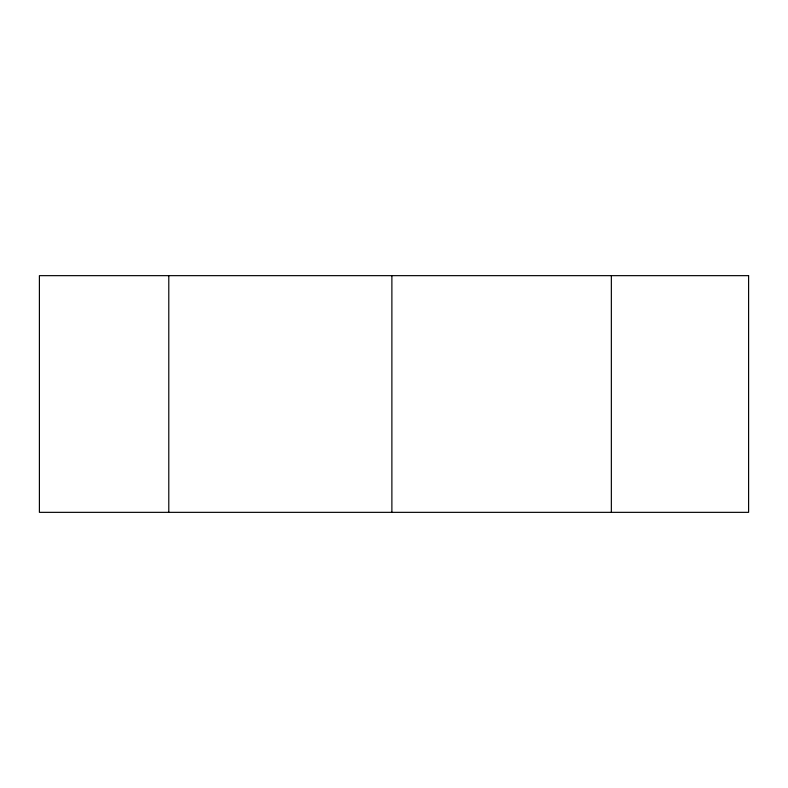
<?xml version="1.0" encoding="UTF-8"?>
<svg xmlns="http://www.w3.org/2000/svg" width="788" height="788" viewBox="0 0 788 788"><rect width="100%" height="100%" fill="white"/><g stroke="black" fill="none" stroke-linecap="round" stroke-linejoin="round"><path stroke-width="1.18" d="M611.35 275.652L611.35 512.348M391.882 275.652L391.882 512.348M168.79 275.652L168.79 512.348M748.6 275.652L39.4 275.652L39.4 512.348L748.6 512.348L748.6 275.652"/></g></svg>
